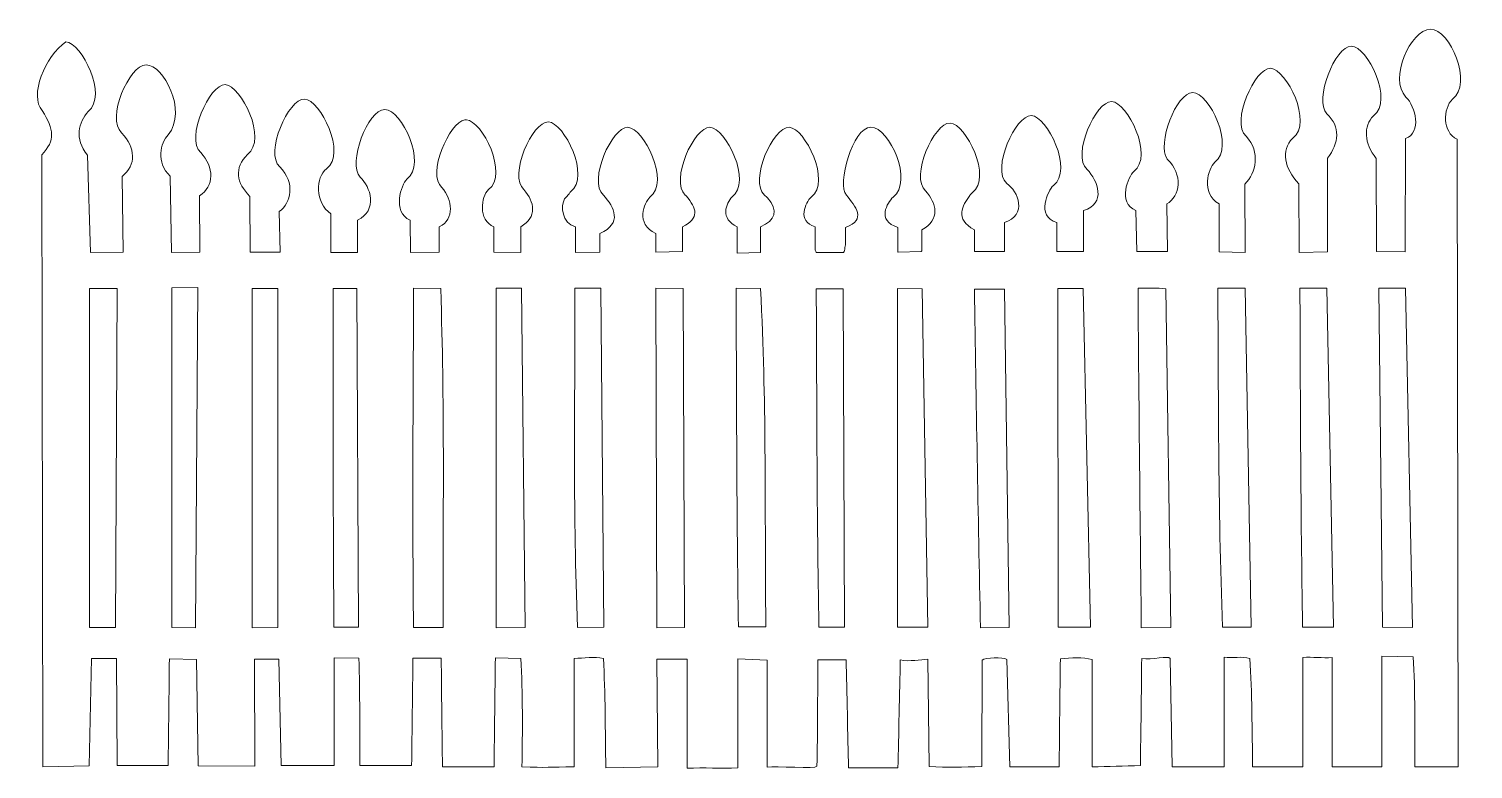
# Model space of a CAD drawing. Header units: centimetres. Extents: x -13.6 to 13.5, y -18.3 to 18.3.
# Drawn here: x -12.72 to -1.12, y 12.39 to 18.34 of the extents above; entities that cross this region are included whole.
import ezdxf

# ---------------------------------------------------------------- set-up
doc = ezdxf.new("R2010")
doc.units = ezdxf.units.CM
doc.header["$MEASUREMENT"] = 0
doc.layers.add('Layer 1', color=7, linetype='Continuous')

msp = doc.modelspace()

# ---------------------------------------------------------------- linework, layer by layer
at = {"layer": 'Layer 1', "color": 28, "lineweight": 18}
for points, knots in [([(-1.66196, 17.79148), (-1.58319, 17.71365), (-1.53262, 17.50731), (-1.66457, 17.45744), (-1.66457, 17.45744), (-1.66457, 17.45744), (-1.66692, 16.54793), (-1.66692, 16.54793), (-1.66692, 16.54793), (-1.66692, 16.54793), (-1.89848, 16.55042), (-1.89848, 16.55042), (-1.89848, 16.55042), (-1.89848, 16.55042), (-1.89976, 17.29866), (-1.89976, 17.29866), (-1.89976, 17.29866), (-1.99861, 17.41673), (-2.00387, 17.55886), (-1.92324, 17.63935), (-1.92324, 17.63935), (-1.75753, 17.76225), (-1.96804, 18.1983), (-2.10018, 18.19994), (-2.10018, 18.19994), (-2.23232, 18.20158), (-2.40013, 17.76764), (-2.29696, 17.65589), (-2.29696, 17.65589), (-2.18522, 17.55557), (-2.19969, 17.42002), (-2.29035, 17.29953), (-2.29035, 17.29953), (-2.29035, 17.049), (-2.29035, 16.79848), (-2.29035, 16.54795), (-2.29035, 16.54795), (-2.29035, 16.54795), (-2.51914, 16.5437), (-2.51914, 16.5437), (-2.51914, 16.5437), (-2.51914, 16.5437), (-2.52266, 17.09489), (-2.52266, 17.09489), (-2.52266, 17.09489), (-2.63637, 17.2178), (-2.67001, 17.36141), (-2.57064, 17.46077), (-2.57064, 17.46077), (-2.40493, 17.58367), (-2.62128, 18.0165), (-2.74758, 18.02218), (-2.74758, 18.02218), (-2.87388, 18.02786), (-3.07113, 17.59022), (-2.94519, 17.4773), (-2.94519, 17.4773), (-2.82563, 17.34781), (-2.8664, 17.18164), (-2.95429, 17.09118), (-2.95429, 17.09118), (-2.95429, 17.09118), (-2.95228, 16.54382), (-2.95228, 16.54382), (-2.95228, 16.54382), (-2.95228, 16.54382), (-3.16099, 16.54713), (-3.16099, 16.54713), (-3.16099, 16.54713), (-3.16099, 16.54713), (-3.16099, 16.93243), (-3.16099, 16.93243), (-3.16099, 16.93243), (-3.31161, 17.02465), (-3.24967, 17.21425), (-3.19654, 17.26729), (-3.19654, 17.26729), (-3.03083, 17.39019), (-3.24145, 17.82848), (-3.37348, 17.82788), (-3.37348, 17.82788), (-3.50551, 17.82727), (-3.66262, 17.41234), (-3.57936, 17.29375), (-3.57936, 17.29375), (-3.57872, 17.29301), (-3.57836, 17.292), (-3.57771, 17.29126), (-3.57771, 17.29126), (-3.44902, 17.17138), (-3.47386, 16.99361), (-3.58184, 16.93242), (-3.58184, 16.93242), (-3.58184, 16.93242), (-3.57712, 16.55043), (-3.57712, 16.55043), (-3.57712, 16.55043), (-3.57712, 16.55043), (-3.82162, 16.55043), (-3.82162, 16.55043), (-3.82162, 16.55043), (-3.82162, 16.55043), (-3.82906, 16.87951), (-3.82906, 16.87951), (-3.82906, 16.87951), (-3.9848, 16.9435), (-3.88629, 17.15461), (-3.84725, 17.1937), (-3.84725, 17.1937), (-3.68154, 17.3166), (-3.89789, 17.74943), (-4.02419, 17.75511), (-4.02419, 17.75511), (-4.15049, 17.76079), (-4.34774, 17.32315), (-4.2218, 17.21024), (-4.2218, 17.21024), (-4.13411, 17.11989), (-4.06546, 16.93621), (-4.24991, 16.87951), (-4.24991, 16.87951), (-4.24991, 16.87951), (-4.24991, 16.55043), (-4.24991, 16.55043), (-4.24991, 16.55043), (-4.24991, 16.55043), (-4.46406, 16.55043), (-4.46406, 16.55043), (-4.46406, 16.55043), (-4.46406, 16.55043), (-4.46406, 16.78277), (-4.46406, 16.78277), (-4.46406, 16.78277), (-4.63669, 16.8363), (-4.53301, 17.04047), (-4.49217, 17.08125), (-4.49217, 17.08125), (-4.32646, 17.20415), (-4.54281, 17.63698), (-4.66911, 17.64266), (-4.66911, 17.64266), (-4.79541, 17.64834), (-4.99266, 17.2107), (-4.86672, 17.09779), (-4.86672, 17.09779), (-4.77028, 17.03481), (-4.70103, 16.84419), (-4.88491, 16.78277), (-4.88491, 16.78277), (-4.88491, 16.78277), (-4.88491, 16.55043), (-4.88491, 16.55043), (-4.88491, 16.55043), (-4.88491, 16.55043), (-5.12552, 16.55043), (-5.12552, 16.55043), (-5.12552, 16.55043), (-5.12552, 16.55043), (-5.12552, 16.61492), (-5.12552, 16.61492), (-5.12552, 16.61492), (-5.12552, 16.61492), (-5.12552, 16.72406), (-5.12552, 16.72406), (-5.12552, 16.72406), (-5.28795, 16.81289), (-5.22039, 16.92052), (-5.16355, 17.00022), (-5.16355, 17.00022), (-5.15746, 17.00703), (-5.15096, 17.01397), (-5.14371, 17.02089), (-5.14371, 17.02089), (-4.978, 17.14379), (-5.19517, 17.57662), (-5.32148, 17.5823), (-5.32148, 17.5823), (-5.44778, 17.58798), (-5.6442, 17.15034), (-5.51826, 17.03743), (-5.51826, 17.03743), (-5.42856, 16.93874), (-5.39704, 16.80675), (-5.5472, 16.72406), (-5.5472, 16.72406), (-5.5472, 16.72406), (-5.5472, 16.55539), (-5.5472, 16.55539), (-5.5472, 16.55539), (-5.54853, 16.5533), (-5.55019, 16.55124), (-5.55216, 16.5496), (-5.55216, 16.5496), (-5.55216, 16.5496), (-5.73737, 16.54464), (-5.73737, 16.54464), (-5.73737, 16.54464), (-5.73858, 16.5452), (-5.73955, 16.5457), (-5.74068, 16.54628), (-5.74068, 16.54628), (-5.74068, 16.54628), (-5.74068, 16.74472), (-5.74068, 16.74472), (-5.74068, 16.74472), (-5.91491, 16.79831), (-5.82451, 16.94247), (-5.77871, 16.98781), (-5.77871, 16.98781), (-5.613, 17.11071), (-5.8065, 17.5482), (-5.95648, 17.5484), (-5.95648, 17.5484), (-6.10645, 17.54866), (-6.22991, 17.08513), (-6.15326, 17.00435), (-6.15326, 17.00435), (-6.08063, 16.91009), (-5.98685, 16.80851), (-6.16153, 16.74473), (-6.16153, 16.74473), (-6.16153, 16.74473), (-6.16153, 16.60417), (-6.16153, 16.60417), (-6.16153, 16.60417), (-6.16347, 16.59602), (-6.16484, 16.58837), (-6.16484, 16.58184), (-6.16484, 16.58184), (-6.16484, 16.56368), (-6.16798, 16.55151), (-6.17559, 16.54298), (-6.17559, 16.54298), (-6.17559, 16.54298), (-6.39222, 16.54134), (-6.39222, 16.54134), (-6.39222, 16.54134), (-6.39719, 16.54668), (-6.40093, 16.55321), (-6.4038, 16.56036), (-6.4038, 16.56036), (-6.4038, 16.56036), (-6.4038, 16.74888), (-6.4038, 16.74888), (-6.4038, 16.74888), (-6.55587, 16.79183), (-6.48013, 16.94503), (-6.43687, 16.98783), (-6.43687, 16.98783), (-6.27116, 17.11073), (-6.48751, 17.54273), (-6.61381, 17.54842), (-6.61381, 17.54842), (-6.74011, 17.5541), (-6.93736, 17.11728), (-6.81142, 17.00437), (-6.81142, 17.00437), (-6.8021, 16.99656), (-6.79351, 16.98896), (-6.78579, 16.98122), (-6.78579, 16.98122), (-6.69987, 16.88066), (-6.72284, 16.79831), (-6.84284, 16.74888), (-6.84284, 16.74888), (-6.84284, 16.74888), (-6.84284, 16.54217), (-6.84284, 16.54217), (-6.84284, 16.54217), (-6.84284, 16.54217), (-7.0297, 16.53721), (-7.0297, 16.53721), (-7.0297, 16.53721), (-7.0297, 16.53721), (-7.0297, 16.74888), (-7.0297, 16.74888), (-7.0297, 16.74888), (-7.17016, 16.81239), (-7.12009, 16.94011), (-7.07187, 16.98783), (-7.07187, 16.98783), (-6.90616, 17.11073), (-7.12251, 17.54273), (-7.24881, 17.54842), (-7.24881, 17.54842), (-7.37511, 17.5541), (-7.57236, 17.11728), (-7.44642, 17.00437), (-7.44642, 17.00437), (-7.44373, 17.00212), (-7.44153, 17), (-7.43898, 16.99776), (-7.43898, 16.99776), (-7.35401, 16.89379), (-7.33029, 16.82006), (-7.46875, 16.74888), (-7.46875, 16.74888), (-7.46875, 16.74888), (-7.46875, 16.54962), (-7.46875, 16.54962), (-7.46875, 16.54962), (-7.46875, 16.54962), (-7.6829, 16.54631), (-7.6829, 16.54631), (-7.6829, 16.54631), (-7.6829, 16.54631), (-7.6829, 16.69514), (-7.6829, 16.69514), (-7.6829, 16.69514), (-7.8511, 16.77322), (-7.7773, 16.94067), (-7.73003, 16.98784), (-7.73003, 16.98784), (-7.56432, 17.11074), (-7.78149, 17.54274), (-7.9078, 17.54843), (-7.9078, 17.54843), (-8.0341, 17.55411), (-8.23052, 17.11729), (-8.10458, 17.00438), (-8.10458, 17.00438), (-8.01568, 16.90594), (-7.94904, 16.77547), (-8.13187, 16.69515), (-8.13187, 16.69515), (-8.13187, 16.69515), (-8.13187, 16.54549), (-8.13187, 16.54549), (-8.13187, 16.54549), (-8.13187, 16.54549), (-8.32865, 16.54385), (-8.32865, 16.54385), (-8.32865, 16.54385), (-8.32865, 16.54385), (-8.32865, 16.7489), (-8.32865, 16.7489), (-8.32865, 16.7489), (-8.43915, 16.77473), (-8.44783, 16.91973), (-8.41547, 16.9738), (-8.41547, 16.9738), (-8.41377, 16.97571), (-8.41232, 16.97778), (-8.41051, 16.97959), (-8.41051, 16.97959), (-8.39148, 16.99862), (-8.37936, 17.01205), (-8.37248, 17.02506), (-8.37248, 17.02506), (-8.37229, 17.02538), (-8.37182, 17.02556), (-8.37165, 17.02588), (-8.37165, 17.02588), (-8.37036, 17.02715), (-8.36968, 17.02874), (-8.36834, 17.03002), (-8.36834, 17.03002), (-8.20263, 17.15292), (-8.4198, 17.58575), (-8.54611, 17.59143), (-8.54611, 17.59143), (-8.67241, 17.59711), (-8.86883, 17.16029), (-8.74289, 17.04738), (-8.74289, 17.04738), (-8.65476, 16.94809), (-8.6346, 16.82686), (-8.76769, 16.7489), (-8.76769, 16.7489), (-8.76769, 16.7489), (-8.76769, 16.54385), (-8.76769, 16.54385), (-8.76769, 16.54385), (-8.76769, 16.54385), (-8.98266, 16.54634), (-8.98266, 16.54634), (-8.98266, 16.54634), (-8.98266, 16.54634), (-8.98266, 16.74891), (-8.98266, 16.74891), (-8.98266, 16.74891), (-9.11474, 16.80407), (-9.08376, 16.99139), (-9.02731, 17.04739), (-9.02731, 17.04739), (-8.8616, 17.17029), (-9.07795, 17.60229), (-9.20425, 17.60798), (-9.20425, 17.60798), (-9.2082, 17.60824), (-9.21175, 17.60864), (-9.21583, 17.60798), (-9.21583, 17.60798), (-9.34208, 17.58739), (-9.52304, 17.17331), (-9.40104, 17.06393), (-9.40104, 17.06393), (-9.31751, 16.96887), (-9.29455, 16.80797), (-9.42171, 16.74891), (-9.42171, 16.74891), (-9.42171, 16.74891), (-9.42171, 16.54634), (-9.42171, 16.54634), (-9.42171, 16.54634), (-9.42171, 16.54634), (-9.65192, 16.54385), (-9.65192, 16.54385), (-9.65192, 16.54385), (-9.65192, 16.54385), (-9.65653, 16.80099), (-9.65653, 16.80099), (-9.65653, 16.80099), (-9.804, 16.87114), (-9.72542, 17.08748), (-9.68216, 17.13089), (-9.68216, 17.13089), (-9.51645, 17.25379), (-9.72324, 17.69215), (-9.8591, 17.69148), (-9.8591, 17.69148), (-9.99496, 17.69079), (-10.15982, 17.25912), (-10.05671, 17.14743), (-10.05671, 17.14743), (-9.9722, 17.07208), (-9.91372, 16.88131), (-10.07738, 16.80099), (-10.07738, 16.80099), (-10.07738, 16.80099), (-10.07738, 16.5422), (-10.07738, 16.5422), (-10.07738, 16.5422), (-10.07738, 16.5422), (-10.29153, 16.54384), (-10.29153, 16.54384), (-10.29153, 16.54384), (-10.29153, 16.54384), (-10.29153, 16.85224), (-10.29153, 16.85224), (-10.29153, 16.85224), (-10.42382, 16.94535), (-10.41452, 17.1499), (-10.32708, 17.21356), (-10.32708, 17.21356), (-10.16137, 17.33646), (-10.37772, 17.76929), (-10.50402, 17.77497), (-10.50402, 17.77497), (-10.63032, 17.78065), (-10.82757, 17.34301), (-10.70163, 17.2301), (-10.70163, 17.2301), (-10.57585, 17.10228), (-10.60997, 16.93965), (-10.70576, 16.87208), (-10.70576, 16.87208), (-10.70576, 16.87208), (-10.69855, 16.54549), (-10.69855, 16.54549), (-10.69855, 16.54549), (-10.69855, 16.54549), (-10.93916, 16.54549), (-10.93916, 16.54549), (-10.93916, 16.54549), (-10.93916, 16.54549), (-10.9414, 16.99363), (-10.9414, 16.99363), (-10.9414, 16.99363), (-11.04995, 17.10143), (-11.06991, 17.22237), (-10.96207, 17.32932), (-10.96207, 17.32932), (-10.79636, 17.45222), (-11.01271, 17.88505), (-11.13901, 17.89073), (-11.13901, 17.89073), (-11.26531, 17.89641), (-11.46256, 17.45877), (-11.33662, 17.34585), (-11.33662, 17.34585), (-11.22701, 17.22454), (-11.22593, 17.07714), (-11.34737, 16.99776), (-11.34737, 16.99776), (-11.34737, 16.99776), (-11.34241, 16.54631), (-11.34241, 16.54631), (-11.34241, 16.54631), (-11.34241, 16.54631), (-11.56979, 16.543), (-11.56979, 16.543), (-11.56979, 16.543), (-11.56979, 16.543), (-11.58137, 17.15567), (-11.58137, 17.15567), (-11.58137, 17.15567), (-11.6985, 17.26683), (-11.66175, 17.42347), (-11.59708, 17.48805), (-11.59708, 17.48805), (-11.44156, 17.68272), (-11.63521, 18.05055), (-11.77402, 18.04946), (-11.77402, 18.04946), (-11.91283, 18.04838), (-12.09757, 17.6175), (-11.97163, 17.50458), (-11.97163, 17.50458), (-11.97069, 17.50379), (-11.97008, 17.50289), (-11.96915, 17.50209), (-11.96915, 17.50209), (-11.86041, 17.38273), (-11.85047, 17.24781), (-11.96832, 17.15235), (-11.96832, 17.15235), (-11.96832, 17.15235), (-11.96005, 16.54463), (-11.96005, 16.54463), (-11.96005, 16.54463), (-11.96005, 16.54463), (-12.2205, 16.54132), (-12.2205, 16.54132), (-12.2205, 16.54132), (-12.2205, 16.54132), (-12.24448, 17.32432), (-12.24448, 17.32432), (-12.24448, 17.32432), (-12.35558, 17.4585), (-12.31424, 17.58575), (-12.23952, 17.67572), (-12.23952, 17.67572), (-12.0792, 17.80147), (-12.29337, 18.229), (-12.41894, 18.23465), (-12.41894, 18.23465), (-12.58493, 18.12188), (-12.71595, 17.79793), (-12.60828, 17.68233), (-12.60828, 17.68233), (-12.51363, 17.52856), (-12.50258, 17.44363), (-12.61159, 17.32762), (-12.61159, 17.32762), (-12.61159, 17.32762), (-12.60332, 12.41133), (-12.60332, 12.41133), (-12.60332, 12.41133), (-12.60332, 12.41133), (-12.23125, 12.41877), (-12.23125, 12.41877), (-12.23125, 12.41877), (-12.23125, 12.41877), (-12.21306, 13.28197), (-12.21306, 13.28197), (-12.21306, 13.28197), (-12.21306, 13.28197), (-12.0138, 13.28115), (-12.0138, 13.28115), (-12.0138, 13.28115), (-12.0138, 13.28115), (-12.00636, 12.42291), (-12.00636, 12.42291), (-12.00636, 12.42291), (-12.00636, 12.42291), (-11.59874, 12.42127), (-11.59874, 12.42127), (-11.59874, 12.42127), (-11.59454, 12.68943), (-11.5913, 13.01051), (-11.58799, 13.27868), (-11.58799, 13.27868), (-11.58799, 13.27868), (-11.37136, 13.27455), (-11.37136, 13.27455), (-11.37136, 13.27455), (-11.37136, 13.27455), (-11.35813, 12.41962), (-11.35813, 12.41962), (-11.35813, 12.41962), (-11.35813, 12.41962), (-10.9009, 12.41798), (-10.9009, 12.41798), (-10.9009, 12.41798), (-10.9009, 12.41798), (-10.90421, 13.27705), (-10.90421, 13.27705), (-10.90421, 13.27705), (-10.90421, 13.27705), (-10.70991, 13.27541), (-10.70991, 13.27541), (-10.70991, 13.27541), (-10.70991, 13.27541), (-10.69172, 12.4213), (-10.69172, 12.4213), (-10.69172, 12.4213), (-10.69172, 12.4213), (-10.26591, 12.4213), (-10.26591, 12.4213), (-10.26591, 12.4213), (-10.26591, 12.4213), (-10.26591, 13.28616), (-10.26591, 13.28616), (-10.26591, 13.28616), (-10.26591, 13.28616), (-10.06747, 13.28534), (-10.06747, 13.28534), (-10.06747, 13.28534), (-10.05847, 13.00027), (-10.05837, 12.70647), (-10.05837, 12.42131), (-10.05837, 12.42131), (-10.05837, 12.42131), (-9.6433, 12.42131), (-9.6433, 12.42131), (-9.6433, 12.42131), (-9.63967, 12.70607), (-9.63612, 12.99976), (-9.63255, 13.28451), (-9.63255, 13.28451), (-9.63255, 13.28451), (-9.406, 13.28451), (-9.406, 13.28451), (-9.406, 13.28451), (-9.40327, 13.00608), (-9.39969, 12.6898), (-9.39608, 12.41138), (-9.39608, 12.41138), (-9.39608, 12.41138), (-8.98184, 12.41138), (-8.98184, 12.41138), (-8.98184, 12.41138), (-8.97836, 12.69075), (-8.97472, 13.00844), (-8.97109, 13.28781), (-8.97109, 13.28781), (-8.97109, 13.28781), (-8.76769, 13.28285), (-8.76769, 13.28285), (-8.76769, 13.28285), (-8.7503, 13.00501), (-8.75353, 12.68944), (-8.75777, 12.41138), (-8.75777, 12.41138), (-8.56063, 12.40243), (-8.53313, 12.41138), (-8.33857, 12.41138), (-8.33857, 12.41138), (-8.33857, 12.41138), (-8.33857, 13.28285), (-8.33857, 13.28285), (-8.33857, 13.28285), (-8.26139, 13.28259), (-8.17626, 13.30127), (-8.10458, 13.28203), (-8.10458, 13.28203), (-8.08804, 13.00714), (-8.08919, 12.69628), (-8.08474, 12.40229), (-8.08474, 12.40229), (-8.08474, 12.40229), (-7.66802, 12.41139), (-7.66802, 12.41139), (-7.66802, 12.41139), (-7.66802, 12.41139), (-7.67463, 13.27625), (-7.67463, 13.27625), (-7.67463, 13.27625), (-7.67463, 13.27625), (-7.43154, 13.27625), (-7.43154, 13.27625), (-7.43154, 13.27625), (-7.43154, 13.27625), (-7.43154, 12.40064), (-7.43154, 12.40064), (-7.43154, 12.40064), (-7.29596, 12.40483), (-7.16035, 12.399), (-7.02474, 12.40228), (-7.02474, 12.40228), (-7.02474, 12.40228), (-7.02474, 13.27871), (-7.02474, 13.27871), (-7.02474, 13.27871), (-7.02474, 13.27871), (-6.78827, 13.26879), (-6.78827, 13.26879), (-6.78827, 13.26879), (-6.78827, 13.26879), (-6.78827, 12.40889), (-6.78827, 12.40889), (-6.78827, 12.40889), (-6.72472, 12.41931), (-6.39523, 12.39302), (-6.38974, 12.41633), (-6.38974, 12.41633), (-6.38463, 12.68569), (-6.38423, 12.98608), (-6.3823, 13.27209), (-6.3823, 13.27209), (-6.3823, 13.27209), (-6.15575, 13.27209), (-6.15575, 13.27209), (-6.15575, 13.27209), (-6.14881, 13.0202), (-6.1428, 12.65418), (-6.13673, 12.40227), (-6.13673, 12.40227), (-6.13673, 12.40227), (-5.73985, 12.40227), (-5.73985, 12.40227), (-5.73985, 12.40227), (-5.73292, 12.65995), (-5.7269, 13.01191), (-5.72083, 13.26961), (-5.72083, 13.26961), (-5.64866, 13.25635), (-5.55851, 13.27003), (-5.49924, 13.27622), (-5.49924, 13.27622), (-5.49924, 13.27622), (-5.49014, 12.41467), (-5.49014, 12.41467), (-5.49014, 12.41467), (-5.34063, 12.40173), (-5.22151, 12.40939), (-5.06598, 12.41467), (-5.06598, 12.41467), (-5.06598, 12.41467), (-5.06433, 13.26877), (-5.06433, 13.26877), (-5.06433, 13.26877), (-5.03641, 13.28862), (-4.89659, 13.29455), (-4.86424, 13.27456), (-4.86424, 13.27456), (-4.86424, 13.27456), (-4.84192, 12.41136), (-4.84192, 12.41136), (-4.84192, 12.41136), (-4.84192, 12.41136), (-4.44587, 12.41136), (-4.44587, 12.41136), (-4.44587, 12.41136), (-4.44256, 12.66657), (-4.43926, 13.02266), (-4.43595, 13.27787), (-4.43595, 13.27787), (-4.34966, 13.28728), (-4.25436, 13.29236), (-4.18046, 13.27456), (-4.18046, 13.27456), (-4.18046, 13.27456), (-4.18046, 12.41053), (-4.18046, 12.41053), (-4.18046, 12.41053), (-4.05146, 12.41351), (-3.92248, 12.41742), (-3.79351, 12.42128), (-3.79351, 12.42128), (-3.78932, 12.67648), (-3.78607, 13.02596), (-3.78276, 13.28118), (-3.78276, 13.28118), (-3.70135, 13.27063), (-3.5671, 13.3043), (-3.55373, 13.28282), (-3.55373, 13.28282), (-3.55373, 13.28282), (-3.53802, 12.41135), (-3.53802, 12.41135), (-3.53802, 12.41135), (-3.53802, 12.41135), (-3.12213, 12.41135), (-3.12213, 12.41135), (-3.12213, 12.41135), (-3.12213, 12.41135), (-3.12213, 13.29109), (-3.12213, 13.29109), (-3.12213, 13.29109), (-3.05278, 13.28245), (-2.98057, 13.30194), (-2.9146, 13.282), (-2.9146, 13.282), (-2.89628, 13.01311), (-2.89734, 12.69992), (-2.89228, 12.41135), (-2.89228, 12.41135), (-2.89228, 12.41135), (-2.48879, 12.41135), (-2.48879, 12.41135), (-2.48879, 12.41135), (-2.48879, 12.41135), (-2.48879, 13.29026), (-2.48879, 13.29026), (-2.48879, 13.29026), (-2.41024, 13.29415), (-2.33169, 13.28476), (-2.25315, 13.28862), (-2.25315, 13.28862), (-2.25315, 13.28862), (-2.25315, 12.41136), (-2.25315, 12.41136), (-2.25315, 12.41136), (-2.25315, 12.41136), (-1.85627, 12.41136), (-1.85627, 12.41136), (-1.85627, 12.41136), (-1.85627, 12.41136), (-1.85627, 13.29937), (-1.85627, 13.29937), (-1.85627, 13.29937), (-1.85627, 13.29937), (-1.60326, 13.29606), (-1.60326, 13.29606), (-1.60326, 13.29606), (-1.58649, 13.0257), (-1.59168, 12.698), (-1.59168, 12.41136), (-1.59168, 12.41136), (-1.59168, 12.41136), (-1.24359, 12.41136), (-1.24359, 12.41136), (-1.24359, 12.41136), (-1.24359, 12.41136), (-1.25103, 17.45278), (-1.25103, 17.45278), (-1.25103, 17.45278), (-1.37249, 17.50899), (-1.36426, 17.69823), (-1.28824, 17.77413), (-1.28824, 17.77413), (-1.12253, 17.89703), (-1.30533, 18.33881), (-1.46518, 18.33554), (-1.46518, 18.33554), (-1.62503, 18.33228), (-1.80192, 17.93645), (-1.66197, 17.79149), (-1.66197, 17.79149), (-1.66197, 17.79149), (-1.66196, 17.79148), (-1.66196, 17.79148)], [0, 0, 0, 0, 0.0047169811320755, 0.0047169811320755, 0.0047169811320755, 0.0047169811320755, 0.0094339622641509, 0.0094339622641509, 0.0094339622641509, 0.0094339622641509, 0.0141509433962264, 0.0141509433962264, 0.0141509433962264, 0.0141509433962264, 0.0188679245283019, 0.0188679245283019, 0.0188679245283019, 0.0188679245283019, 0.0235849056603774, 0.0235849056603774, 0.0235849056603774, 0.0235849056603774, 0.0283018867924528, 0.0283018867924528, 0.0283018867924528, 0.0283018867924528, 0.0330188679245283, 0.0330188679245283, 0.0330188679245283, 0.0330188679245283, 0.0377358490566038, 0.0377358490566038, 0.0377358490566038, 0.0377358490566038, 0.0424528301886792, 0.0424528301886792, 0.0424528301886792, 0.0424528301886792, 0.0471698113207547, 0.0471698113207547, 0.0471698113207547, 0.0471698113207547, 0.0518867924528302, 0.0518867924528302, 0.0518867924528302, 0.0518867924528302, 0.0566037735849057, 0.0566037735849057, 0.0566037735849057, 0.0566037735849057, 0.0613207547169811, 0.0613207547169811, 0.0613207547169811, 0.0613207547169811, 0.0660377358490566, 0.0660377358490566, 0.0660377358490566, 0.0660377358490566, 0.0707547169811321, 0.0707547169811321, 0.0707547169811321, 0.0707547169811321, 0.0754716981132075, 0.0754716981132075, 0.0754716981132075, 0.0754716981132075, 0.080188679245283, 0.080188679245283, 0.080188679245283, 0.080188679245283, 0.0849056603773585, 0.0849056603773585, 0.0849056603773585, 0.0849056603773585, 0.089622641509434, 0.089622641509434, 0.089622641509434, 0.089622641509434, 0.0943396226415094, 0.0943396226415094, 0.0943396226415094, 0.0943396226415094, 0.0990566037735849, 0.0990566037735849, 0.0990566037735849, 0.0990566037735849, 0.1037735849056604, 0.1037735849056604, 0.1037735849056604, 0.1037735849056604, 0.1084905660377359, 0.1084905660377359, 0.1084905660377359, 0.1084905660377359, 0.1132075471698113, 0.1132075471698113, 0.1132075471698113, 0.1132075471698113, 0.1179245283018868, 0.1179245283018868, 0.1179245283018868, 0.1179245283018868, 0.1226415094339623, 0.1226415094339623, 0.1226415094339623, 0.1226415094339623, 0.1273584905660377, 0.1273584905660377, 0.1273584905660377, 0.1273584905660377, 0.1320754716981132, 0.1320754716981132, 0.1320754716981132, 0.1320754716981132, 0.1367924528301887, 0.1367924528301887, 0.1367924528301887, 0.1367924528301887, 0.1415094339622641, 0.1415094339622641, 0.1415094339622641, 0.1415094339622641, 0.1462264150943396, 0.1462264150943396, 0.1462264150943396, 0.1462264150943396, 0.1509433962264151, 0.1509433962264151, 0.1509433962264151, 0.1509433962264151, 0.1556603773584906, 0.1556603773584906, 0.1556603773584906, 0.1556603773584906, 0.160377358490566, 0.160377358490566, 0.160377358490566, 0.160377358490566, 0.1650943396226415, 0.1650943396226415, 0.1650943396226415, 0.1650943396226415, 0.169811320754717, 0.169811320754717, 0.169811320754717, 0.169811320754717, 0.1745283018867924, 0.1745283018867924, 0.1745283018867924, 0.1745283018867924, 0.1792452830188679, 0.1792452830188679, 0.1792452830188679, 0.1792452830188679, 0.1839622641509434, 0.1839622641509434, 0.1839622641509434, 0.1839622641509434, 0.1886792452830189, 0.1886792452830189, 0.1886792452830189, 0.1886792452830189, 0.1933962264150944, 0.1933962264150944, 0.1933962264150944, 0.1933962264150944, 0.1981132075471698, 0.1981132075471698, 0.1981132075471698, 0.1981132075471698, 0.2028301886792453, 0.2028301886792453, 0.2028301886792453, 0.2028301886792453, 0.2075471698113208, 0.2075471698113208, 0.2075471698113208, 0.2075471698113208, 0.2122641509433962, 0.2122641509433962, 0.2122641509433962, 0.2122641509433962, 0.2169811320754717, 0.2169811320754717, 0.2169811320754717, 0.2169811320754717, 0.2216981132075472, 0.2216981132075472, 0.2216981132075472, 0.2216981132075472, 0.2264150943396226, 0.2264150943396226, 0.2264150943396226, 0.2264150943396226, 0.2311320754716981, 0.2311320754716981, 0.2311320754716981, 0.2311320754716981, 0.2358490566037736, 0.2358490566037736, 0.2358490566037736, 0.2358490566037736, 0.2405660377358491, 0.2405660377358491, 0.2405660377358491, 0.2405660377358491, 0.2452830188679245, 0.2452830188679245, 0.2452830188679245, 0.2452830188679245, 0.25, 0.25, 0.25, 0.25, 0.2547169811320755, 0.2547169811320755, 0.2547169811320755, 0.2547169811320755, 0.2594339622641509, 0.2594339622641509, 0.2594339622641509, 0.2594339622641509, 0.2641509433962264, 0.2641509433962264, 0.2641509433962264, 0.2641509433962264, 0.2688679245283019, 0.2688679245283019, 0.2688679245283019, 0.2688679245283019, 0.2735849056603774, 0.2735849056603774, 0.2735849056603774, 0.2735849056603774, 0.2783018867924528, 0.2783018867924528, 0.2783018867924528, 0.2783018867924528, 0.2830188679245283, 0.2830188679245283, 0.2830188679245283, 0.2830188679245283, 0.2877358490566038, 0.2877358490566038, 0.2877358490566038, 0.2877358490566038, 0.2924528301886792, 0.2924528301886792, 0.2924528301886792, 0.2924528301886792, 0.2971698113207547, 0.2971698113207547, 0.2971698113207547, 0.2971698113207547, 0.3018867924528302, 0.3018867924528302, 0.3018867924528302, 0.3018867924528302, 0.3066037735849056, 0.3066037735849056, 0.3066037735849056, 0.3066037735849056, 0.3113207547169811, 0.3113207547169811, 0.3113207547169811, 0.3113207547169811, 0.3160377358490566, 0.3160377358490566, 0.3160377358490566, 0.3160377358490566, 0.3207547169811321, 0.3207547169811321, 0.3207547169811321, 0.3207547169811321, 0.3254716981132075, 0.3254716981132075, 0.3254716981132075, 0.3254716981132075, 0.330188679245283, 0.330188679245283, 0.330188679245283, 0.330188679245283, 0.3349056603773585, 0.3349056603773585, 0.3349056603773585, 0.3349056603773585, 0.3396226415094339, 0.3396226415094339, 0.3396226415094339, 0.3396226415094339, 0.3443396226415094, 0.3443396226415094, 0.3443396226415094, 0.3443396226415094, 0.3490566037735849, 0.3490566037735849, 0.3490566037735849, 0.3490566037735849, 0.3537735849056604, 0.3537735849056604, 0.3537735849056604, 0.3537735849056604, 0.3584905660377358, 0.3584905660377358, 0.3584905660377358, 0.3584905660377358, 0.3632075471698113, 0.3632075471698113, 0.3632075471698113, 0.3632075471698113, 0.3679245283018868, 0.3679245283018868, 0.3679245283018868, 0.3679245283018868, 0.3726415094339622, 0.3726415094339622, 0.3726415094339622, 0.3726415094339622, 0.3773584905660378, 0.3773584905660378, 0.3773584905660378, 0.3773584905660378, 0.3820754716981132, 0.3820754716981132, 0.3820754716981132, 0.3820754716981132, 0.3867924528301887, 0.3867924528301887, 0.3867924528301887, 0.3867924528301887, 0.3915094339622642, 0.3915094339622642, 0.3915094339622642, 0.3915094339622642, 0.3962264150943396, 0.3962264150943396, 0.3962264150943396, 0.3962264150943396, 0.4009433962264151, 0.4009433962264151, 0.4009433962264151, 0.4009433962264151, 0.4056603773584906, 0.4056603773584906, 0.4056603773584906, 0.4056603773584906, 0.4103773584905661, 0.4103773584905661, 0.4103773584905661, 0.4103773584905661, 0.4150943396226415, 0.4150943396226415, 0.4150943396226415, 0.4150943396226415, 0.419811320754717, 0.419811320754717, 0.419811320754717, 0.419811320754717, 0.4245283018867925, 0.4245283018867925, 0.4245283018867925, 0.4245283018867925, 0.4292452830188679, 0.4292452830188679, 0.4292452830188679, 0.4292452830188679, 0.4339622641509434, 0.4339622641509434, 0.4339622641509434, 0.4339622641509434, 0.4386792452830189, 0.4386792452830189, 0.4386792452830189, 0.4386792452830189, 0.4433962264150944, 0.4433962264150944, 0.4433962264150944, 0.4433962264150944, 0.4481132075471698, 0.4481132075471698, 0.4481132075471698, 0.4481132075471698, 0.4528301886792453, 0.4528301886792453, 0.4528301886792453, 0.4528301886792453, 0.4575471698113208, 0.4575471698113208, 0.4575471698113208, 0.4575471698113208, 0.4622641509433962, 0.4622641509433962, 0.4622641509433962, 0.4622641509433962, 0.4669811320754717, 0.4669811320754717, 0.4669811320754717, 0.4669811320754717, 0.4716981132075472, 0.4716981132075472, 0.4716981132075472, 0.4716981132075472, 0.4764150943396226, 0.4764150943396226, 0.4764150943396226, 0.4764150943396226, 0.4811320754716981, 0.4811320754716981, 0.4811320754716981, 0.4811320754716981, 0.4858490566037736, 0.4858490566037736, 0.4858490566037736, 0.4858490566037736, 0.4905660377358491, 0.4905660377358491, 0.4905660377358491, 0.4905660377358491, 0.4952830188679245, 0.4952830188679245, 0.4952830188679245, 0.4952830188679245, 0.5, 0.5, 0.5, 0.5, 0.5047169811320755, 0.5047169811320755, 0.5047169811320755, 0.5047169811320755, 0.5094339622641509, 0.5094339622641509, 0.5094339622641509, 0.5094339622641509, 0.5141509433962265, 0.5141509433962265, 0.5141509433962265, 0.5141509433962265, 0.5188679245283019, 0.5188679245283019, 0.5188679245283019, 0.5188679245283019, 0.5235849056603774, 0.5235849056603774, 0.5235849056603774, 0.5235849056603774, 0.5283018867924528, 0.5283018867924528, 0.5283018867924528, 0.5283018867924528, 0.5330188679245284, 0.5330188679245284, 0.5330188679245284, 0.5330188679245284, 0.5377358490566038, 0.5377358490566038, 0.5377358490566038, 0.5377358490566038, 0.5424528301886793, 0.5424528301886793, 0.5424528301886793, 0.5424528301886793, 0.5471698113207547, 0.5471698113207547, 0.5471698113207547, 0.5471698113207547, 0.5518867924528302, 0.5518867924528302, 0.5518867924528302, 0.5518867924528302, 0.5566037735849056, 0.5566037735849056, 0.5566037735849056, 0.5566037735849056, 0.5613207547169812, 0.5613207547169812, 0.5613207547169812, 0.5613207547169812, 0.5660377358490566, 0.5660377358490566, 0.5660377358490566, 0.5660377358490566, 0.5707547169811321, 0.5707547169811321, 0.5707547169811321, 0.5707547169811321, 0.5754716981132075, 0.5754716981132075, 0.5754716981132075, 0.5754716981132075, 0.5801886792452831, 0.5801886792452831, 0.5801886792452831, 0.5801886792452831, 0.5849056603773585, 0.5849056603773585, 0.5849056603773585, 0.5849056603773585, 0.589622641509434, 0.589622641509434, 0.589622641509434, 0.589622641509434, 0.5943396226415094, 0.5943396226415094, 0.5943396226415094, 0.5943396226415094, 0.5990566037735849, 0.5990566037735849, 0.5990566037735849, 0.5990566037735849, 0.6037735849056604, 0.6037735849056604, 0.6037735849056604, 0.6037735849056604, 0.6084905660377359, 0.6084905660377359, 0.6084905660377359, 0.6084905660377359, 0.6132075471698113, 0.6132075471698113, 0.6132075471698113, 0.6132075471698113, 0.6179245283018868, 0.6179245283018868, 0.6179245283018868, 0.6179245283018868, 0.6226415094339622, 0.6226415094339622, 0.6226415094339622, 0.6226415094339622, 0.6273584905660378, 0.6273584905660378, 0.6273584905660378, 0.6273584905660378, 0.6320754716981132, 0.6320754716981132, 0.6320754716981132, 0.6320754716981132, 0.6367924528301887, 0.6367924528301887, 0.6367924528301887, 0.6367924528301887, 0.6415094339622641, 0.6415094339622641, 0.6415094339622641, 0.6415094339622641, 0.6462264150943396, 0.6462264150943396, 0.6462264150943396, 0.6462264150943396, 0.6509433962264151, 0.6509433962264151, 0.6509433962264151, 0.6509433962264151, 0.6556603773584906, 0.6556603773584906, 0.6556603773584906, 0.6556603773584906, 0.660377358490566, 0.660377358490566, 0.660377358490566, 0.660377358490566, 0.6650943396226415, 0.6650943396226415, 0.6650943396226415, 0.6650943396226415, 0.6698113207547169, 0.6698113207547169, 0.6698113207547169, 0.6698113207547169, 0.6745283018867925, 0.6745283018867925, 0.6745283018867925, 0.6745283018867925, 0.6792452830188679, 0.6792452830188679, 0.6792452830188679, 0.6792452830188679, 0.6839622641509434, 0.6839622641509434, 0.6839622641509434, 0.6839622641509434, 0.6886792452830188, 0.6886792452830188, 0.6886792452830188, 0.6886792452830188, 0.6933962264150944, 0.6933962264150944, 0.6933962264150944, 0.6933962264150944, 0.6981132075471698, 0.6981132075471698, 0.6981132075471698, 0.6981132075471698, 0.7028301886792453, 0.7028301886792453, 0.7028301886792453, 0.7028301886792453, 0.7075471698113207, 0.7075471698113207, 0.7075471698113207, 0.7075471698113207, 0.7122641509433962, 0.7122641509433962, 0.7122641509433962, 0.7122641509433962, 0.7169811320754716, 0.7169811320754716, 0.7169811320754716, 0.7169811320754716, 0.7216981132075472, 0.7216981132075472, 0.7216981132075472, 0.7216981132075472, 0.7264150943396226, 0.7264150943396226, 0.7264150943396226, 0.7264150943396226, 0.7311320754716981, 0.7311320754716981, 0.7311320754716981, 0.7311320754716981, 0.7358490566037735, 0.7358490566037735, 0.7358490566037735, 0.7358490566037735, 0.7405660377358491, 0.7405660377358491, 0.7405660377358491, 0.7405660377358491, 0.7452830188679245, 0.7452830188679245, 0.7452830188679245, 0.7452830188679245, 0.75, 0.75, 0.75, 0.75, 0.7547169811320755, 0.7547169811320755, 0.7547169811320755, 0.7547169811320755, 0.7594339622641509, 0.7594339622641509, 0.7594339622641509, 0.7594339622641509, 0.7641509433962265, 0.7641509433962265, 0.7641509433962265, 0.7641509433962265, 0.7688679245283019, 0.7688679245283019, 0.7688679245283019, 0.7688679245283019, 0.7735849056603774, 0.7735849056603774, 0.7735849056603774, 0.7735849056603774, 0.7783018867924528, 0.7783018867924528, 0.7783018867924528, 0.7783018867924528, 0.7830188679245284, 0.7830188679245284, 0.7830188679245284, 0.7830188679245284, 0.7877358490566038, 0.7877358490566038, 0.7877358490566038, 0.7877358490566038, 0.7924528301886793, 0.7924528301886793, 0.7924528301886793, 0.7924528301886793, 0.7971698113207547, 0.7971698113207547, 0.7971698113207547, 0.7971698113207547, 0.8018867924528302, 0.8018867924528302, 0.8018867924528302, 0.8018867924528302, 0.8066037735849056, 0.8066037735849056, 0.8066037735849056, 0.8066037735849056, 0.8113207547169812, 0.8113207547169812, 0.8113207547169812, 0.8113207547169812, 0.8160377358490566, 0.8160377358490566, 0.8160377358490566, 0.8160377358490566, 0.8207547169811321, 0.8207547169811321, 0.8207547169811321, 0.8207547169811321, 0.8254716981132075, 0.8254716981132075, 0.8254716981132075, 0.8254716981132075, 0.8301886792452831, 0.8301886792452831, 0.8301886792452831, 0.8301886792452831, 0.8349056603773585, 0.8349056603773585, 0.8349056603773585, 0.8349056603773585, 0.839622641509434, 0.839622641509434, 0.839622641509434, 0.839622641509434, 0.8443396226415094, 0.8443396226415094, 0.8443396226415094, 0.8443396226415094, 0.8490566037735849, 0.8490566037735849, 0.8490566037735849, 0.8490566037735849, 0.8537735849056604, 0.8537735849056604, 0.8537735849056604, 0.8537735849056604, 0.8584905660377359, 0.8584905660377359, 0.8584905660377359, 0.8584905660377359, 0.8632075471698113, 0.8632075471698113, 0.8632075471698113, 0.8632075471698113, 0.8679245283018868, 0.8679245283018868, 0.8679245283018868, 0.8679245283018868, 0.8726415094339622, 0.8726415094339622, 0.8726415094339622, 0.8726415094339622, 0.8773584905660378, 0.8773584905660378, 0.8773584905660378, 0.8773584905660378, 0.8820754716981132, 0.8820754716981132, 0.8820754716981132, 0.8820754716981132, 0.8867924528301887, 0.8867924528301887, 0.8867924528301887, 0.8867924528301887, 0.8915094339622641, 0.8915094339622641, 0.8915094339622641, 0.8915094339622641, 0.8962264150943396, 0.8962264150943396, 0.8962264150943396, 0.8962264150943396, 0.9009433962264151, 0.9009433962264151, 0.9009433962264151, 0.9009433962264151, 0.9056603773584906, 0.9056603773584906, 0.9056603773584906, 0.9056603773584906, 0.910377358490566, 0.910377358490566, 0.910377358490566, 0.910377358490566, 0.9150943396226415, 0.9150943396226415, 0.9150943396226415, 0.9150943396226415, 0.9198113207547169, 0.9198113207547169, 0.9198113207547169, 0.9198113207547169, 0.9245283018867925, 0.9245283018867925, 0.9245283018867925, 0.9245283018867925, 0.9292452830188679, 0.9292452830188679, 0.9292452830188679, 0.9292452830188679, 0.9339622641509434, 0.9339622641509434, 0.9339622641509434, 0.9339622641509434, 0.9386792452830188, 0.9386792452830188, 0.9386792452830188, 0.9386792452830188, 0.9433962264150944, 0.9433962264150944, 0.9433962264150944, 0.9433962264150944, 0.9481132075471698, 0.9481132075471698, 0.9481132075471698, 0.9481132075471698, 0.9528301886792453, 0.9528301886792453, 0.9528301886792453, 0.9528301886792453, 0.9575471698113207, 0.9575471698113207, 0.9575471698113207, 0.9575471698113207, 0.9622641509433962, 0.9622641509433962, 0.9622641509433962, 0.9622641509433962, 0.9669811320754716, 0.9669811320754716, 0.9669811320754716, 0.9669811320754716, 0.9716981132075472, 0.9716981132075472, 0.9716981132075472, 0.9716981132075472, 0.9764150943396226, 0.9764150943396226, 0.9764150943396226, 0.9764150943396226, 0.9811320754716981, 0.9811320754716981, 0.9811320754716981, 0.9811320754716981, 0.9858490566037735, 0.9858490566037735, 0.9858490566037735, 0.9858490566037735, 0.9905660377358491, 0.9905660377358491, 0.9905660377358491, 0.9905660377358491, 1, 1, 1, 1]), ([(-12.22876, 16.25444), (-12.22876, 16.25444), (-12.008, 16.25444), (-12.008, 16.25444), (-12.008, 16.25444), (-12.008, 16.25444), (-12.0204, 13.53171), (-12.0204, 13.53171), (-12.0204, 13.53171), (-12.0204, 13.53171), (-12.22876, 13.53171), (-12.22876, 13.53171), (-12.22876, 13.53171), (-12.22876, 13.53171), (-12.22876, 16.25444), (-12.22876, 16.25444)], [0, 0, 0, 0, 0.2, 0.2, 0.2, 0.2, 0.4, 0.4, 0.4, 0.4, 0.6, 0.6, 0.6, 0.6, 1, 1, 1, 1]), ([(-11.35894, 16.26103), (-11.35894, 16.26103), (-11.37796, 13.52921), (-11.37796, 13.52921), (-11.37796, 13.52921), (-11.37796, 13.52921), (-11.5673, 13.53003), (-11.5673, 13.53003), (-11.5673, 13.53003), (-11.5673, 13.53003), (-11.5673, 16.25855), (-11.5673, 16.25855), (-11.5673, 16.25855), (-11.5673, 16.25855), (-11.35894, 16.26103), (-11.35894, 16.26103)], [0, 0, 0, 0, 0.2, 0.2, 0.2, 0.2, 0.4, 0.4, 0.4, 0.4, 0.6, 0.6, 0.6, 0.6, 1, 1, 1, 1]), ([(-10.92486, 16.25362), (-10.92486, 16.25362), (-10.7165, 16.25362), (-10.7165, 16.25362), (-10.7165, 16.25362), (-10.7165, 16.25362), (-10.7165, 13.53172), (-10.7165, 13.53172), (-10.7165, 13.53172), (-10.7165, 13.53172), (-10.92486, 13.52841), (-10.92486, 13.52841), (-10.92486, 13.52841), (-10.92486, 13.52841), (-10.92486, 16.25362), (-10.92486, 16.25362)], [0, 0, 0, 0, 0.2, 0.2, 0.2, 0.2, 0.4, 0.4, 0.4, 0.4, 0.6, 0.6, 0.6, 0.6, 1, 1, 1, 1]), ([(-10.27249, 16.25362), (-10.27249, 16.25362), (-10.08397, 16.25362), (-10.08397, 16.25362), (-10.08397, 16.25362), (-10.08397, 16.25362), (-10.06909, 13.5342), (-10.06909, 13.5342), (-10.06909, 13.5342), (-10.06909, 13.5342), (-10.2667, 13.53338), (-10.2667, 13.53338), (-10.2667, 13.53338), (-10.27541, 14.47763), (-10.27249, 15.23909), (-10.27249, 16.25363), (-10.27249, 16.25363), (-10.27249, 16.25363), (-10.27249, 16.25362), (-10.27249, 16.25362)], [0, 0, 0, 0, 0.1666666666666667, 0.1666666666666667, 0.1666666666666667, 0.1666666666666667, 0.3333333333333333, 0.3333333333333333, 0.3333333333333333, 0.3333333333333333, 0.5, 0.5, 0.5, 0.5, 0.6666666666666666, 0.6666666666666666, 0.6666666666666666, 0.6666666666666666, 1, 1, 1, 1]), ([(-9.62757, 16.2569), (-9.62757, 16.2569), (-9.41012, 16.25276), (-9.41012, 16.25276), (-9.41012, 16.25276), (-9.37909, 15.28756), (-9.3911, 14.61302), (-9.3911, 13.53003), (-9.3911, 13.53003), (-9.3911, 13.53003), (-9.6284, 13.53085), (-9.6284, 13.53085), (-9.6284, 13.53085), (-9.63863, 14.47766), (-9.63136, 15.24096), (-9.62757, 16.25688), (-9.62757, 16.25688), (-9.62757, 16.25688), (-9.62757, 16.2569), (-9.62757, 16.2569)], [0, 0, 0, 0, 0.1666666666666667, 0.1666666666666667, 0.1666666666666667, 0.1666666666666667, 0.3333333333333333, 0.3333333333333333, 0.3333333333333333, 0.3333333333333333, 0.5, 0.5, 0.5, 0.5, 0.6666666666666666, 0.6666666666666666, 0.6666666666666666, 0.6666666666666666, 1, 1, 1, 1]), ([(-8.96611, 16.2569), (-8.96611, 16.2569), (-8.76188, 16.25526), (-8.76188, 16.25526), (-8.76188, 16.25526), (-8.76188, 16.25526), (-8.73211, 13.53005), (-8.73211, 13.53005), (-8.73211, 13.53005), (-8.73211, 13.53005), (-8.9661, 13.52923), (-8.9661, 13.52923), (-8.9661, 13.52923), (-8.9661, 13.52923), (-8.96611, 16.2569), (-8.96611, 16.2569)], [0, 0, 0, 0, 0.2, 0.2, 0.2, 0.2, 0.4, 0.4, 0.4, 0.4, 0.6, 0.6, 0.6, 0.6, 1, 1, 1, 1]), ([(-8.33277, 16.25608), (-8.33277, 16.25608), (-8.12524, 16.25608), (-8.12524, 16.25608), (-8.12524, 16.25608), (-8.12524, 16.25608), (-8.10044, 13.53252), (-8.10044, 13.53252), (-8.10044, 13.53252), (-8.10044, 13.53252), (-8.31128, 13.53003), (-8.31128, 13.53003), (-8.31128, 13.53003), (-8.34818, 14.501), (-8.33278, 15.11202), (-8.33278, 16.25606), (-8.33278, 16.25606), (-8.33278, 16.25606), (-8.33277, 16.25608), (-8.33277, 16.25608)], [0, 0, 0, 0, 0.1666666666666667, 0.1666666666666667, 0.1666666666666667, 0.1666666666666667, 0.3333333333333333, 0.3333333333333333, 0.3333333333333333, 0.3333333333333333, 0.5, 0.5, 0.5, 0.5, 0.6666666666666666, 0.6666666666666666, 0.6666666666666666, 0.6666666666666666, 1, 1, 1, 1]), ([(-7.68371, 16.2569), (-7.68371, 16.2569), (-7.46378, 16.25276), (-7.46378, 16.25276), (-7.46378, 16.25276), (-7.46378, 16.25276), (-7.45386, 13.53169), (-7.45386, 13.53169), (-7.45386, 13.53169), (-7.45386, 13.53169), (-7.67545, 13.5292), (-7.67545, 13.5292), (-7.67545, 13.5292), (-7.67545, 13.5292), (-7.68371, 16.2569), (-7.68371, 16.2569)], [0, 0, 0, 0, 0.2, 0.2, 0.2, 0.2, 0.4, 0.4, 0.4, 0.4, 0.6, 0.6, 0.6, 0.6, 1, 1, 1, 1]), ([(-7.03879, 16.2569), (-7.03879, 16.2569), (-6.84201, 16.25441), (-6.84201, 16.25441), (-6.84201, 16.25441), (-6.79572, 15.28972), (-6.80857, 14.68495), (-6.80067, 13.53499), (-6.80067, 13.53499), (-6.80067, 13.53499), (-7.01978, 13.53499), (-7.01978, 13.53499), (-7.01978, 13.53499), (-7.03538, 14.47682), (-7.03438, 15.2464), (-7.0388, 16.25689), (-7.0388, 16.25689), (-7.0388, 16.25689), (-7.03879, 16.2569), (-7.03879, 16.2569)], [0, 0, 0, 0, 0.1666666666666667, 0.1666666666666667, 0.1666666666666667, 0.1666666666666667, 0.3333333333333333, 0.3333333333333333, 0.3333333333333333, 0.3333333333333333, 0.5, 0.5, 0.5, 0.5, 0.6666666666666666, 0.6666666666666666, 0.6666666666666666, 0.6666666666666666, 1, 1, 1, 1]), ([(-6.39552, 16.25198), (-6.39552, 16.25198), (-6.17972, 16.25116), (-6.17972, 16.25116), (-6.17972, 16.25116), (-6.17972, 16.25116), (-6.16814, 13.53257), (-6.16814, 13.53257), (-6.16814, 13.53257), (-6.16814, 13.53257), (-6.37402, 13.53257), (-6.37402, 13.53257), (-6.37402, 13.53257), (-6.39101, 14.47689), (-6.39048, 15.23693), (-6.39552, 16.25199), (-6.39552, 16.25199), (-6.39552, 16.25199), (-6.39552, 16.25198), (-6.39552, 16.25198)], [0, 0, 0, 0, 0.1666666666666667, 0.1666666666666667, 0.1666666666666667, 0.1666666666666667, 0.3333333333333333, 0.3333333333333333, 0.3333333333333333, 0.3333333333333333, 0.5, 0.5, 0.5, 0.5, 0.6666666666666666, 0.6666666666666666, 0.6666666666666666, 0.6666666666666666, 1, 1, 1, 1]), ([(-5.74399, 16.25444), (-5.74399, 16.25444), (-5.54555, 16.25195), (-5.54555, 16.25195), (-5.54555, 16.25195), (-5.54555, 16.25195), (-5.5009, 13.53418), (-5.5009, 13.53418), (-5.5009, 13.53418), (-5.5009, 13.53418), (-5.74399, 13.53418), (-5.74399, 13.53418), (-5.74399, 13.53418), (-5.74399, 13.53418), (-5.74399, 16.25444), (-5.74399, 16.25444)], [0, 0, 0, 0, 0.2, 0.2, 0.2, 0.2, 0.4, 0.4, 0.4, 0.4, 0.6, 0.6, 0.6, 0.6, 1, 1, 1, 1]), ([(-4.88326, 16.24867), (-4.88326, 16.24867), (-4.84605, 13.5309), (-4.84605, 13.5309), (-4.84605, 13.5309), (-4.84605, 13.5309), (-5.07673, 13.52926), (-5.07673, 13.52926), (-5.07673, 13.52926), (-5.09684, 14.44081), (-5.11146, 15.34645), (-5.12634, 16.24703), (-5.12634, 16.24703), (-5.12634, 16.24703), (-4.88326, 16.24867), (-4.88326, 16.24867)], [0, 0, 0, 0, 0.2, 0.2, 0.2, 0.2, 0.4, 0.4, 0.4, 0.4, 0.6, 0.6, 0.6, 0.6, 1, 1, 1, 1]), ([(-4.25405, 16.25444), (-4.25405, 16.25444), (-4.19452, 13.53419), (-4.19452, 13.53419), (-4.19452, 13.53419), (-4.19452, 13.53419), (-4.45332, 13.53419), (-4.45332, 13.53419), (-4.45332, 13.53419), (-4.45332, 13.53419), (-4.45663, 16.25361), (-4.45663, 16.25361), (-4.45663, 16.25361), (-4.45663, 16.25361), (-4.25405, 16.25444), (-4.25405, 16.25444)], [0, 0, 0, 0, 0.2, 0.2, 0.2, 0.2, 0.4, 0.4, 0.4, 0.4, 0.6, 0.6, 0.6, 0.6, 1, 1, 1, 1]), ([(-3.70008, 16.2569), (-3.66241, 16.2569), (-3.62474, 16.25526), (-3.58846, 16.25194), (-3.58846, 16.25194), (-3.58846, 16.25194), (-3.5496, 13.53086), (-3.5496, 13.53086), (-3.5496, 13.53086), (-3.5496, 13.53086), (-3.78607, 13.52837), (-3.78607, 13.52837), (-3.78607, 13.52837), (-3.78607, 13.52837), (-3.80554, 15.25847), (-3.81253, 16.25606), (-3.81253, 16.25606), (-3.77543, 16.25558), (-3.73776, 16.25696), (-3.70008, 16.25688), (-3.70008, 16.25688), (-3.70008, 16.25688), (-3.70008, 16.2569), (-3.70008, 16.2569)], [0, 0, 0, 0, 0.1428571428571428, 0.1428571428571428, 0.1428571428571428, 0.1428571428571428, 0.2857142857142857, 0.2857142857142857, 0.2857142857142857, 0.2857142857142857, 0.4285714285714285, 0.4285714285714285, 0.4285714285714285, 0.4285714285714285, 0.5714285714285714, 0.5714285714285714, 0.5714285714285714, 0.5714285714285714, 0.7142857142857143, 0.7142857142857143, 0.7142857142857143, 0.7142857142857143, 1, 1, 1, 1]), ([(-3.17174, 16.2569), (-3.17174, 16.2569), (-2.95181, 16.2569), (-2.95181, 16.2569), (-2.95181, 16.2569), (-2.95181, 16.2569), (-2.90303, 13.53417), (-2.90303, 13.53417), (-2.90303, 13.53417), (-2.90303, 13.53417), (-3.13371, 13.53417), (-3.13371, 13.53417), (-3.13371, 13.53417), (-3.17145, 14.49974), (-3.16636, 15.49012), (-3.17174, 16.2569)], [0, 0, 0, 0, 0.2, 0.2, 0.2, 0.2, 0.4, 0.4, 0.4, 0.4, 0.6, 0.6, 0.6, 0.6, 1, 1, 1, 1]), ([(-2.51276, 16.2569), (-2.51276, 16.2569), (-2.29613, 16.2569), (-2.29613, 16.2569), (-2.29613, 16.2569), (-2.29613, 16.2569), (-2.24239, 13.53417), (-2.24239, 13.53417), (-2.24239, 13.53417), (-2.24239, 13.53417), (-2.49126, 13.53417), (-2.49126, 13.53417), (-2.49126, 13.53417), (-2.5072, 14.48216), (-2.50863, 15.31767), (-2.51276, 16.2569)], [0, 0, 0, 0, 0.2, 0.2, 0.2, 0.2, 0.4, 0.4, 0.4, 0.4, 0.6, 0.6, 0.6, 0.6, 1, 1, 1, 1]), ([(-1.87942, 16.2569), (-1.87942, 16.2569), (-1.66527, 16.25608), (-1.66527, 16.25608), (-1.66527, 16.25608), (-1.66527, 16.25608), (-1.60987, 13.53087), (-1.60987, 13.53087), (-1.60987, 13.53087), (-1.60987, 13.53087), (-1.85048, 13.53418), (-1.85048, 13.53418), (-1.85048, 13.53418), (-1.85048, 13.53418), (-1.87942, 16.2569), (-1.87942, 16.2569)], [0, 0, 0, 0, 0.2, 0.2, 0.2, 0.2, 0.4, 0.4, 0.4, 0.4, 0.6, 0.6, 0.6, 0.6, 1, 1, 1, 1])]:
    msp.add_open_spline(points, degree=3, knots=knots, dxfattribs=at)

doc.saveas('drawing.dxf')
